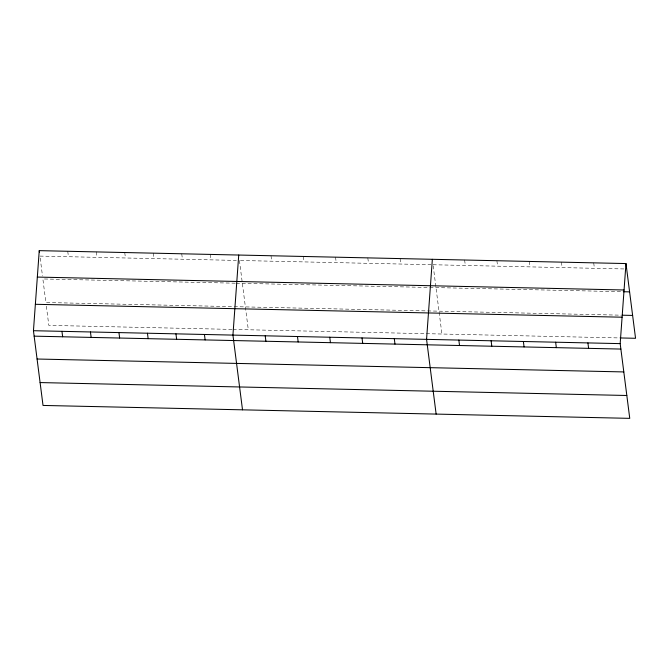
<?xml version="1.0" encoding="UTF-8"?>
<svg xmlns="http://www.w3.org/2000/svg" width="669" height="669" viewBox="0 0 669 669"><rect width="100%" height="100%" fill="white"/><g stroke="black" fill="none" stroke-linecap="round" stroke-linejoin="round"><path stroke-width="0.5" stroke-dasharray="3.35 2.51" d="M39.939 256.093L236.374 260.417M240.472 260.509L430.97 264.698M433.052 264.748L624.595 268.963M235.237 283.196L42.866 278.956L45.885 302.513L233.163 306.636M236.249 283.213L428.695 287.453M429.732 287.469L623.357 291.734M234.183 306.661L621.167 315.174M232.018 329.407L48.82 325.377L46.144 304.504M233.038 329.432L425.275 333.664M426.312 333.68L619.937 337.945M593.704 262.85L594.407 268.302M561.433 262.148L562.136 267.592M529.171 261.437L529.865 266.881M496.9 260.726L497.594 266.17M464.629 260.015L465.323 265.459M433.178 265.744L441.925 334.023M400.087 258.594L400.781 264.038M367.816 257.883L368.51 263.327M335.545 257.172L336.239 262.616M303.274 256.461L303.969 261.905M271.004 255.75L271.698 261.194M239.427 260.484L248.308 329.767M210.233 254.412L210.936 259.856M181.734 253.785L182.436 259.229M153.234 253.158L153.937 258.602M124.743 252.531L125.438 257.975M96.244 251.904L96.938 257.348M67.745 251.276L68.439 256.72M40.199 258.083L42.49 275.979"/><path stroke-width="1" d="M625.975 263.561L620.18 343.623L629.755 418.351L43.025 405.439L33.45 330.712L39.245 250.649L625.975 263.561L635.55 338.288L620.974 337.97M238.733 255.04L232.937 335.102L242.513 409.829M432.358 259.304L426.563 339.359L436.138 414.086M37.33 277.075L624.068 289.986M623.357 291.734L629.604 291.868M622.212 315.199L632.623 315.425M35.365 304.295L622.095 317.206M33.45 330.712L620.18 343.623M34.144 336.156L620.882 349.067M37.079 359.019L623.809 371.931M40.09 382.576L626.828 395.488M587.917 342.913L588.611 348.357M555.646 342.202L556.34 347.646M523.375 341.491L524.07 346.935M491.105 340.78L491.799 346.224M458.834 340.069L459.528 345.513M394.292 338.656L394.986 344.1M362.021 337.945L362.715 343.389M329.75 337.235L330.444 342.679M297.479 336.524L298.182 341.968M265.208 335.813L265.911 341.257M204.438 334.475L205.14 339.919M175.939 333.848L176.641 339.292M147.448 333.221L148.142 338.665M118.948 332.593L119.642 338.037M90.449 331.966L91.143 337.41M61.949 331.339L62.643 336.783M39.245 250.649L39.479 252.464"/></g></svg>
